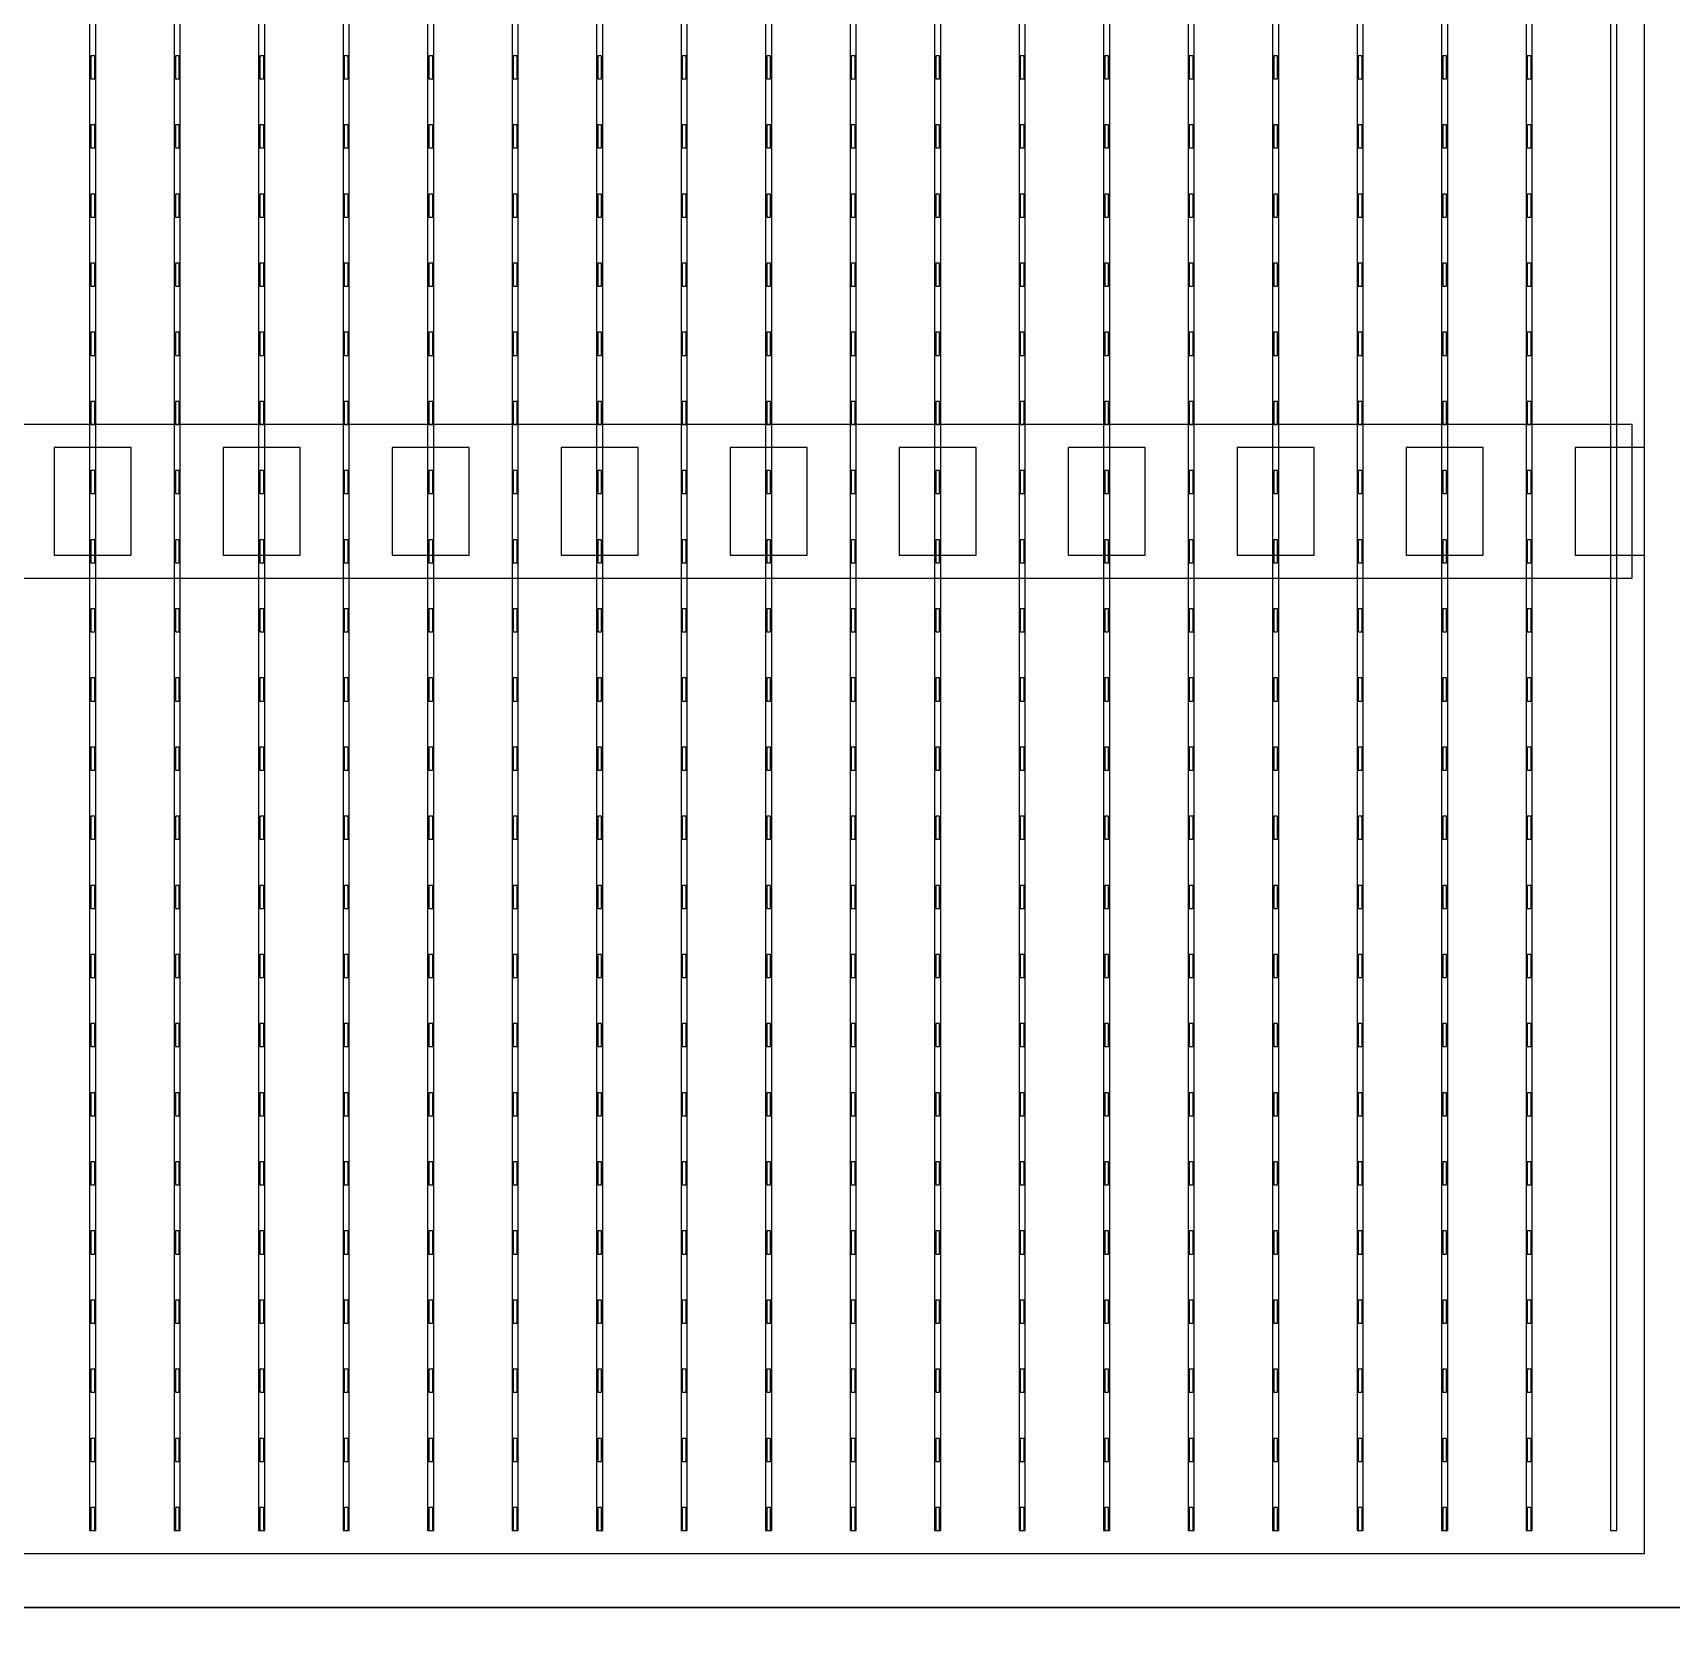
# Model space of a CAD drawing. Header units: millimetres. Extents: x -18 to 142, y -7 to 153.
# Drawn here: x 72.23 to 82.89, y 82.92 to 93.35 of the extents above; entities that cross this region are included whole.
import ezdxf

# ---------------------------------------------------------------- set-up
doc = ezdxf.new("R2010")
doc.units = ezdxf.units.MM
for name, color, linetype in [('BUSBARS', 3, 'Continuous'), ('CELLS', 5, 'Continuous'), ('CONTACT_PADS', 2, 'Continuous'), ('DICING', 4, 'Continuous'), ('FINGERS', 1, 'Continuous'), ('INSULATION', 2, 'Continuous')]:
    doc.layers.add(name, color=color, linetype=linetype)

msp = doc.modelspace()

# ---------------------------------------------------------------- linework, layer by layer
at = {"layer": 'BUSBARS'}
msp.add_lwpolyline([(82.64, 89.8), (82.64, 90.8), (62.6, 90.8), (62.6, 89.8), (82.64, 89.8)], close=True, dxfattribs=at)
at = {"layer": 'CELLS'}
for points in [[(83.07, 83.1), (83.07, 104), (62.17, 104), (62.17, 83.1), (83.07, 83.1)], [(83.07, 62.2), (83.07, 83.1), (62.17, 83.1), (62.17, 62.2), (83.07, 62.2)]]:
    msp.add_lwpolyline(points, close=True, dxfattribs=at)
at = {"layer": 'CONTACT_PADS'}
for points in [[(72.633, 93.05), (72.633, 93.2), (72.608, 93.2), (72.608, 93.05), (72.633, 93.05)], [(73.183, 93.05), (73.183, 93.2), (73.158, 93.2), (73.158, 93.05), (73.183, 93.05)], [(73.733, 93.05), (73.733, 93.2), (73.708, 93.2), (73.708, 93.05), (73.733, 93.05)], [(74.283, 93.05), (74.283, 93.2), (74.258, 93.2), (74.258, 93.05), (74.283, 93.05)], [(74.833, 93.05), (74.833, 93.2), (74.808, 93.2), (74.808, 93.05), (74.833, 93.05)], [(75.383, 93.05), (75.383, 93.2), (75.358, 93.2), (75.358, 93.05), (75.383, 93.05)], [(75.933, 93.05), (75.933, 93.2), (75.908, 93.2), (75.908, 93.05), (75.933, 93.05)], [(76.483, 93.05), (76.483, 93.2), (76.458, 93.2), (76.458, 93.05), (76.483, 93.05)], [(77.033, 93.05), (77.033, 93.2), (77.008, 93.2), (77.008, 93.05), (77.033, 93.05)], [(77.583, 93.05), (77.583, 93.2), (77.558, 93.2), (77.558, 93.05), (77.583, 93.05)], [(78.133, 93.05), (78.133, 93.2), (78.108, 93.2), (78.108, 93.05), (78.133, 93.05)], [(78.683, 93.05), (78.683, 93.2), (78.658, 93.2), (78.658, 93.05), (78.683, 93.05)], [(79.233, 93.05), (79.233, 93.2), (79.208, 93.2), (79.208, 93.05), (79.233, 93.05)], [(79.783, 93.05), (79.783, 93.2), (79.758, 93.2), (79.758, 93.05), (79.783, 93.05)], [(80.333, 93.05), (80.333, 93.2), (80.308, 93.2), (80.308, 93.05), (80.333, 93.05)], [(80.883, 93.05), (80.883, 93.2), (80.858, 93.2), (80.858, 93.05), (80.883, 93.05)], [(81.433, 93.05), (81.433, 93.2), (81.408, 93.2), (81.408, 93.05), (81.433, 93.05)], [(81.983, 93.05), (81.983, 93.2), (81.958, 93.2), (81.958, 93.05), (81.983, 93.05)], [(72.633, 92.6), (72.633, 92.75), (72.608, 92.75), (72.608, 92.6), (72.633, 92.6)], [(73.183, 92.6), (73.183, 92.75), (73.158, 92.75), (73.158, 92.6), (73.183, 92.6)], [(73.733, 92.6), (73.733, 92.75), (73.708, 92.75), (73.708, 92.6), (73.733, 92.6)], [(74.283, 92.6), (74.283, 92.75), (74.258, 92.75), (74.258, 92.6), (74.283, 92.6)], [(74.833, 92.6), (74.833, 92.75), (74.808, 92.75), (74.808, 92.6), (74.833, 92.6)], [(75.383, 92.6), (75.383, 92.75), (75.358, 92.75), (75.358, 92.6), (75.383, 92.6)], [(75.933, 92.6), (75.933, 92.75), (75.908, 92.75), (75.908, 92.6), (75.933, 92.6)], [(76.483, 92.6), (76.483, 92.75), (76.458, 92.75), (76.458, 92.6), (76.483, 92.6)], [(77.033, 92.6), (77.033, 92.75), (77.008, 92.75), (77.008, 92.6), (77.033, 92.6)], [(77.583, 92.6), (77.583, 92.75), (77.558, 92.75), (77.558, 92.6), (77.583, 92.6)], [(78.133, 92.6), (78.133, 92.75), (78.108, 92.75), (78.108, 92.6), (78.133, 92.6)], [(78.683, 92.6), (78.683, 92.75), (78.658, 92.75), (78.658, 92.6), (78.683, 92.6)], [(79.233, 92.6), (79.233, 92.75), (79.208, 92.75), (79.208, 92.6), (79.233, 92.6)], [(79.783, 92.6), (79.783, 92.75), (79.758, 92.75), (79.758, 92.6), (79.783, 92.6)], [(80.333, 92.6), (80.333, 92.75), (80.308, 92.75), (80.308, 92.6), (80.333, 92.6)], [(80.883, 92.6), (80.883, 92.75), (80.858, 92.75), (80.858, 92.6), (80.883, 92.6)], [(81.433, 92.6), (81.433, 92.75), (81.408, 92.75), (81.408, 92.6), (81.433, 92.6)], [(81.983, 92.6), (81.983, 92.75), (81.958, 92.75), (81.958, 92.6), (81.983, 92.6)], [(72.633, 92.15), (72.633, 92.3), (72.608, 92.3), (72.608, 92.15), (72.633, 92.15)], [(73.183, 92.15), (73.183, 92.3), (73.158, 92.3), (73.158, 92.15), (73.183, 92.15)], [(73.733, 92.15), (73.733, 92.3), (73.708, 92.3), (73.708, 92.15), (73.733, 92.15)], [(74.283, 92.15), (74.283, 92.3), (74.258, 92.3), (74.258, 92.15), (74.283, 92.15)], [(74.833, 92.15), (74.833, 92.3), (74.808, 92.3), (74.808, 92.15), (74.833, 92.15)], [(75.383, 92.15), (75.383, 92.3), (75.358, 92.3), (75.358, 92.15), (75.383, 92.15)], [(75.933, 92.15), (75.933, 92.3), (75.908, 92.3), (75.908, 92.15), (75.933, 92.15)], [(76.483, 92.15), (76.483, 92.3), (76.458, 92.3), (76.458, 92.15), (76.483, 92.15)], [(77.033, 92.15), (77.033, 92.3), (77.008, 92.3), (77.008, 92.15), (77.033, 92.15)], [(77.583, 92.15), (77.583, 92.3), (77.558, 92.3), (77.558, 92.15), (77.583, 92.15)], [(78.133, 92.15), (78.133, 92.3), (78.108, 92.3), (78.108, 92.15), (78.133, 92.15)], [(78.683, 92.15), (78.683, 92.3), (78.658, 92.3), (78.658, 92.15), (78.683, 92.15)], [(79.233, 92.15), (79.233, 92.3), (79.208, 92.3), (79.208, 92.15), (79.233, 92.15)], [(79.783, 92.15), (79.783, 92.3), (79.758, 92.3), (79.758, 92.15), (79.783, 92.15)], [(80.333, 92.15), (80.333, 92.3), (80.308, 92.3), (80.308, 92.15), (80.333, 92.15)], [(80.883, 92.15), (80.883, 92.3), (80.858, 92.3), (80.858, 92.15), (80.883, 92.15)], [(81.433, 92.15), (81.433, 92.3), (81.408, 92.3), (81.408, 92.15), (81.433, 92.15)], [(81.983, 92.15), (81.983, 92.3), (81.958, 92.3), (81.958, 92.15), (81.983, 92.15)], [(72.633, 91.7), (72.633, 91.85), (72.608, 91.85), (72.608, 91.7), (72.633, 91.7)], [(73.183, 91.7), (73.183, 91.85), (73.158, 91.85), (73.158, 91.7), (73.183, 91.7)], [(73.733, 91.7), (73.733, 91.85), (73.708, 91.85), (73.708, 91.7), (73.733, 91.7)], [(74.283, 91.7), (74.283, 91.85), (74.258, 91.85), (74.258, 91.7), (74.283, 91.7)], [(74.833, 91.7), (74.833, 91.85), (74.808, 91.85), (74.808, 91.7), (74.833, 91.7)], [(75.383, 91.7), (75.383, 91.85), (75.358, 91.85), (75.358, 91.7), (75.383, 91.7)], [(75.933, 91.7), (75.933, 91.85), (75.908, 91.85), (75.908, 91.7), (75.933, 91.7)], [(76.483, 91.7), (76.483, 91.85), (76.458, 91.85), (76.458, 91.7), (76.483, 91.7)], [(77.033, 91.7), (77.033, 91.85), (77.008, 91.85), (77.008, 91.7), (77.033, 91.7)], [(77.583, 91.7), (77.583, 91.85), (77.558, 91.85), (77.558, 91.7), (77.583, 91.7)], [(78.133, 91.7), (78.133, 91.85), (78.108, 91.85), (78.108, 91.7), (78.133, 91.7)], [(78.683, 91.7), (78.683, 91.85), (78.658, 91.85), (78.658, 91.7), (78.683, 91.7)], [(79.233, 91.7), (79.233, 91.85), (79.208, 91.85), (79.208, 91.7), (79.233, 91.7)], [(79.783, 91.7), (79.783, 91.85), (79.758, 91.85), (79.758, 91.7), (79.783, 91.7)], [(80.333, 91.7), (80.333, 91.85), (80.308, 91.85), (80.308, 91.7), (80.333, 91.7)], [(80.883, 91.7), (80.883, 91.85), (80.858, 91.85), (80.858, 91.7), (80.883, 91.7)], [(81.433, 91.7), (81.433, 91.85), (81.408, 91.85), (81.408, 91.7), (81.433, 91.7)], [(81.983, 91.7), (81.983, 91.85), (81.958, 91.85), (81.958, 91.7), (81.983, 91.7)], [(72.633, 91.25), (72.633, 91.4), (72.608, 91.4), (72.608, 91.25), (72.633, 91.25)], [(73.183, 91.25), (73.183, 91.4), (73.158, 91.4), (73.158, 91.25), (73.183, 91.25)], [(73.733, 91.25), (73.733, 91.4), (73.708, 91.4), (73.708, 91.25), (73.733, 91.25)], [(74.283, 91.25), (74.283, 91.4), (74.258, 91.4), (74.258, 91.25), (74.283, 91.25)], [(74.833, 91.25), (74.833, 91.4), (74.808, 91.4), (74.808, 91.25), (74.833, 91.25)], [(75.383, 91.25), (75.383, 91.4), (75.358, 91.4), (75.358, 91.25), (75.383, 91.25)], [(75.933, 91.25), (75.933, 91.4), (75.908, 91.4), (75.908, 91.25), (75.933, 91.25)], [(76.483, 91.25), (76.483, 91.4), (76.458, 91.4), (76.458, 91.25), (76.483, 91.25)], [(77.033, 91.25), (77.033, 91.4), (77.008, 91.4), (77.008, 91.25), (77.033, 91.25)], [(77.583, 91.25), (77.583, 91.4), (77.558, 91.4), (77.558, 91.25), (77.583, 91.25)], [(78.133, 91.25), (78.133, 91.4), (78.108, 91.4), (78.108, 91.25), (78.133, 91.25)], [(78.683, 91.25), (78.683, 91.4), (78.658, 91.4), (78.658, 91.25), (78.683, 91.25)], [(79.233, 91.25), (79.233, 91.4), (79.208, 91.4), (79.208, 91.25), (79.233, 91.25)], [(79.783, 91.25), (79.783, 91.4), (79.758, 91.4), (79.758, 91.25), (79.783, 91.25)], [(80.333, 91.25), (80.333, 91.4), (80.308, 91.4), (80.308, 91.25), (80.333, 91.25)], [(80.883, 91.25), (80.883, 91.4), (80.858, 91.4), (80.858, 91.25), (80.883, 91.25)], [(81.433, 91.25), (81.433, 91.4), (81.408, 91.4), (81.408, 91.25), (81.433, 91.25)], [(81.983, 91.25), (81.983, 91.4), (81.958, 91.4), (81.958, 91.25), (81.983, 91.25)], [(72.633, 90.8), (72.633, 90.95), (72.608, 90.95), (72.608, 90.8), (72.633, 90.8)], [(73.183, 90.8), (73.183, 90.95), (73.158, 90.95), (73.158, 90.8), (73.183, 90.8)], [(73.733, 90.8), (73.733, 90.95), (73.708, 90.95), (73.708, 90.8), (73.733, 90.8)], [(74.283, 90.8), (74.283, 90.95), (74.258, 90.95), (74.258, 90.8), (74.283, 90.8)], [(74.833, 90.8), (74.833, 90.95), (74.808, 90.95), (74.808, 90.8), (74.833, 90.8)], [(75.383, 90.8), (75.383, 90.95), (75.358, 90.95), (75.358, 90.8), (75.383, 90.8)], [(75.933, 90.8), (75.933, 90.95), (75.908, 90.95), (75.908, 90.8), (75.933, 90.8)], [(76.483, 90.8), (76.483, 90.95), (76.458, 90.95), (76.458, 90.8), (76.483, 90.8)], [(77.033, 90.8), (77.033, 90.95), (77.008, 90.95), (77.008, 90.8), (77.033, 90.8)], [(77.583, 90.8), (77.583, 90.95), (77.558, 90.95), (77.558, 90.8), (77.583, 90.8)], [(78.133, 90.8), (78.133, 90.95), (78.108, 90.95), (78.108, 90.8), (78.133, 90.8)], [(78.683, 90.8), (78.683, 90.95), (78.658, 90.95), (78.658, 90.8), (78.683, 90.8)], [(79.233, 90.8), (79.233, 90.95), (79.208, 90.95), (79.208, 90.8), (79.233, 90.8)], [(79.783, 90.8), (79.783, 90.95), (79.758, 90.95), (79.758, 90.8), (79.783, 90.8)], [(80.333, 90.8), (80.333, 90.95), (80.308, 90.95), (80.308, 90.8), (80.333, 90.8)], [(80.883, 90.8), (80.883, 90.95), (80.858, 90.95), (80.858, 90.8), (80.883, 90.8)], [(81.433, 90.8), (81.433, 90.95), (81.408, 90.95), (81.408, 90.8), (81.433, 90.8)], [(81.983, 90.8), (81.983, 90.95), (81.958, 90.95), (81.958, 90.8), (81.983, 90.8)], [(72.633, 90.35), (72.633, 90.5), (72.608, 90.5), (72.608, 90.35), (72.633, 90.35)], [(73.183, 90.35), (73.183, 90.5), (73.158, 90.5), (73.158, 90.35), (73.183, 90.35)], [(73.733, 90.35), (73.733, 90.5), (73.708, 90.5), (73.708, 90.35), (73.733, 90.35)], [(74.283, 90.35), (74.283, 90.5), (74.258, 90.5), (74.258, 90.35), (74.283, 90.35)], [(74.833, 90.35), (74.833, 90.5), (74.808, 90.5), (74.808, 90.35), (74.833, 90.35)], [(75.383, 90.35), (75.383, 90.5), (75.358, 90.5), (75.358, 90.35), (75.383, 90.35)], [(75.933, 90.35), (75.933, 90.5), (75.908, 90.5), (75.908, 90.35), (75.933, 90.35)], [(76.483, 90.35), (76.483, 90.5), (76.458, 90.5), (76.458, 90.35), (76.483, 90.35)], [(77.033, 90.35), (77.033, 90.5), (77.008, 90.5), (77.008, 90.35), (77.033, 90.35)], [(77.583, 90.35), (77.583, 90.5), (77.558, 90.5), (77.558, 90.35), (77.583, 90.35)], [(78.133, 90.35), (78.133, 90.5), (78.108, 90.5), (78.108, 90.35), (78.133, 90.35)], [(78.683, 90.35), (78.683, 90.5), (78.658, 90.5), (78.658, 90.35), (78.683, 90.35)], [(79.233, 90.35), (79.233, 90.5), (79.208, 90.5), (79.208, 90.35), (79.233, 90.35)], [(79.783, 90.35), (79.783, 90.5), (79.758, 90.5), (79.758, 90.35), (79.783, 90.35)], [(80.333, 90.35), (80.333, 90.5), (80.308, 90.5), (80.308, 90.35), (80.333, 90.35)], [(80.883, 90.35), (80.883, 90.5), (80.858, 90.5), (80.858, 90.35), (80.883, 90.35)], [(81.433, 90.35), (81.433, 90.5), (81.408, 90.5), (81.408, 90.35), (81.433, 90.35)], [(81.983, 90.35), (81.983, 90.5), (81.958, 90.5), (81.958, 90.35), (81.983, 90.35)], [(72.633, 89.9), (72.633, 90.05), (72.608, 90.05), (72.608, 89.9), (72.633, 89.9)], [(73.183, 89.9), (73.183, 90.05), (73.158, 90.05), (73.158, 89.9), (73.183, 89.9)], [(73.733, 89.9), (73.733, 90.05), (73.708, 90.05), (73.708, 89.9), (73.733, 89.9)], [(74.283, 89.9), (74.283, 90.05), (74.258, 90.05), (74.258, 89.9), (74.283, 89.9)], [(74.833, 89.9), (74.833, 90.05), (74.808, 90.05), (74.808, 89.9), (74.833, 89.9)], [(75.383, 89.9), (75.383, 90.05), (75.358, 90.05), (75.358, 89.9), (75.383, 89.9)], [(75.933, 89.9), (75.933, 90.05), (75.908, 90.05), (75.908, 89.9), (75.933, 89.9)], [(76.483, 89.9), (76.483, 90.05), (76.458, 90.05), (76.458, 89.9), (76.483, 89.9)], [(77.033, 89.9), (77.033, 90.05), (77.008, 90.05), (77.008, 89.9), (77.033, 89.9)], [(77.583, 89.9), (77.583, 90.05), (77.558, 90.05), (77.558, 89.9), (77.583, 89.9)], [(78.133, 89.9), (78.133, 90.05), (78.108, 90.05), (78.108, 89.9), (78.133, 89.9)], [(78.683, 89.9), (78.683, 90.05), (78.658, 90.05), (78.658, 89.9), (78.683, 89.9)], [(79.233, 89.9), (79.233, 90.05), (79.208, 90.05), (79.208, 89.9), (79.233, 89.9)], [(79.783, 89.9), (79.783, 90.05), (79.758, 90.05), (79.758, 89.9), (79.783, 89.9)], [(80.333, 89.9), (80.333, 90.05), (80.308, 90.05), (80.308, 89.9), (80.333, 89.9)], [(80.883, 89.9), (80.883, 90.05), (80.858, 90.05), (80.858, 89.9), (80.883, 89.9)], [(81.433, 89.9), (81.433, 90.05), (81.408, 90.05), (81.408, 89.9), (81.433, 89.9)], [(81.983, 89.9), (81.983, 90.05), (81.958, 90.05), (81.958, 89.9), (81.983, 89.9)], [(72.633, 89.45), (72.633, 89.6), (72.608, 89.6), (72.608, 89.45), (72.633, 89.45)], [(73.183, 89.45), (73.183, 89.6), (73.158, 89.6), (73.158, 89.45), (73.183, 89.45)], [(73.733, 89.45), (73.733, 89.6), (73.708, 89.6), (73.708, 89.45), (73.733, 89.45)], [(74.283, 89.45), (74.283, 89.6), (74.258, 89.6), (74.258, 89.45), (74.283, 89.45)], [(74.833, 89.45), (74.833, 89.6), (74.808, 89.6), (74.808, 89.45), (74.833, 89.45)], [(75.383, 89.45), (75.383, 89.6), (75.358, 89.6), (75.358, 89.45), (75.383, 89.45)], [(75.933, 89.45), (75.933, 89.6), (75.908, 89.6), (75.908, 89.45), (75.933, 89.45)], [(76.483, 89.45), (76.483, 89.6), (76.458, 89.6), (76.458, 89.45), (76.483, 89.45)], [(77.033, 89.45), (77.033, 89.6), (77.008, 89.6), (77.008, 89.45), (77.033, 89.45)], [(77.583, 89.45), (77.583, 89.6), (77.558, 89.6), (77.558, 89.45), (77.583, 89.45)], [(78.133, 89.45), (78.133, 89.6), (78.108, 89.6), (78.108, 89.45), (78.133, 89.45)], [(78.683, 89.45), (78.683, 89.6), (78.658, 89.6), (78.658, 89.45), (78.683, 89.45)], [(79.233, 89.45), (79.233, 89.6), (79.208, 89.6), (79.208, 89.45), (79.233, 89.45)], [(79.783, 89.45), (79.783, 89.6), (79.758, 89.6), (79.758, 89.45), (79.783, 89.45)], [(80.333, 89.45), (80.333, 89.6), (80.308, 89.6), (80.308, 89.45), (80.333, 89.45)], [(80.883, 89.45), (80.883, 89.6), (80.858, 89.6), (80.858, 89.45), (80.883, 89.45)], [(81.433, 89.45), (81.433, 89.6), (81.408, 89.6), (81.408, 89.45), (81.433, 89.45)], [(81.983, 89.45), (81.983, 89.6), (81.958, 89.6), (81.958, 89.45), (81.983, 89.45)], [(72.633, 89), (72.633, 89.15), (72.608, 89.15), (72.608, 89), (72.633, 89)], [(73.183, 89), (73.183, 89.15), (73.158, 89.15), (73.158, 89), (73.183, 89)], [(73.733, 89), (73.733, 89.15), (73.708, 89.15), (73.708, 89), (73.733, 89)], [(74.283, 89), (74.283, 89.15), (74.258, 89.15), (74.258, 89), (74.283, 89)], [(74.833, 89), (74.833, 89.15), (74.808, 89.15), (74.808, 89), (74.833, 89)], [(75.383, 89), (75.383, 89.15), (75.358, 89.15), (75.358, 89), (75.383, 89)], [(75.933, 89), (75.933, 89.15), (75.908, 89.15), (75.908, 89), (75.933, 89)], [(76.483, 89), (76.483, 89.15), (76.458, 89.15), (76.458, 89), (76.483, 89)], [(77.033, 89), (77.033, 89.15), (77.008, 89.15), (77.008, 89), (77.033, 89)], [(77.583, 89), (77.583, 89.15), (77.558, 89.15), (77.558, 89), (77.583, 89)], [(78.133, 89), (78.133, 89.15), (78.108, 89.15), (78.108, 89), (78.133, 89)], [(78.683, 89), (78.683, 89.15), (78.658, 89.15), (78.658, 89), (78.683, 89)], [(79.233, 89), (79.233, 89.15), (79.208, 89.15), (79.208, 89), (79.233, 89)], [(79.783, 89), (79.783, 89.15), (79.758, 89.15), (79.758, 89), (79.783, 89)], [(80.333, 89), (80.333, 89.15), (80.308, 89.15), (80.308, 89), (80.333, 89)], [(80.883, 89), (80.883, 89.15), (80.858, 89.15), (80.858, 89), (80.883, 89)], [(81.433, 89), (81.433, 89.15), (81.408, 89.15), (81.408, 89), (81.433, 89)], [(81.983, 89), (81.983, 89.15), (81.958, 89.15), (81.958, 89), (81.983, 89)], [(72.633, 88.55), (72.633, 88.7), (72.608, 88.7), (72.608, 88.55), (72.633, 88.55)], [(73.183, 88.55), (73.183, 88.7), (73.158, 88.7), (73.158, 88.55), (73.183, 88.55)], [(73.733, 88.55), (73.733, 88.7), (73.708, 88.7), (73.708, 88.55), (73.733, 88.55)], [(74.283, 88.55), (74.283, 88.7), (74.258, 88.7), (74.258, 88.55), (74.283, 88.55)], [(74.833, 88.55), (74.833, 88.7), (74.808, 88.7), (74.808, 88.55), (74.833, 88.55)], [(75.383, 88.55), (75.383, 88.7), (75.358, 88.7), (75.358, 88.55), (75.383, 88.55)], [(75.933, 88.55), (75.933, 88.7), (75.908, 88.7), (75.908, 88.55), (75.933, 88.55)], [(76.483, 88.55), (76.483, 88.7), (76.458, 88.7), (76.458, 88.55), (76.483, 88.55)], [(77.033, 88.55), (77.033, 88.7), (77.008, 88.7), (77.008, 88.55), (77.033, 88.55)], [(77.583, 88.55), (77.583, 88.7), (77.558, 88.7), (77.558, 88.55), (77.583, 88.55)], [(78.133, 88.55), (78.133, 88.7), (78.108, 88.7), (78.108, 88.55), (78.133, 88.55)], [(78.683, 88.55), (78.683, 88.7), (78.658, 88.7), (78.658, 88.55), (78.683, 88.55)], [(79.233, 88.55), (79.233, 88.7), (79.208, 88.7), (79.208, 88.55), (79.233, 88.55)], [(79.783, 88.55), (79.783, 88.7), (79.758, 88.7), (79.758, 88.55), (79.783, 88.55)], [(80.333, 88.55), (80.333, 88.7), (80.308, 88.7), (80.308, 88.55), (80.333, 88.55)], [(80.883, 88.55), (80.883, 88.7), (80.858, 88.7), (80.858, 88.55), (80.883, 88.55)], [(81.433, 88.55), (81.433, 88.7), (81.408, 88.7), (81.408, 88.55), (81.433, 88.55)], [(81.983, 88.55), (81.983, 88.7), (81.958, 88.7), (81.958, 88.55), (81.983, 88.55)], [(72.633, 88.1), (72.633, 88.25), (72.608, 88.25), (72.608, 88.1), (72.633, 88.1)], [(73.183, 88.1), (73.183, 88.25), (73.158, 88.25), (73.158, 88.1), (73.183, 88.1)], [(73.733, 88.1), (73.733, 88.25), (73.708, 88.25), (73.708, 88.1), (73.733, 88.1)], [(74.283, 88.1), (74.283, 88.25), (74.258, 88.25), (74.258, 88.1), (74.283, 88.1)], [(74.833, 88.1), (74.833, 88.25), (74.808, 88.25), (74.808, 88.1), (74.833, 88.1)], [(75.383, 88.1), (75.383, 88.25), (75.358, 88.25), (75.358, 88.1), (75.383, 88.1)], [(75.933, 88.1), (75.933, 88.25), (75.908, 88.25), (75.908, 88.1), (75.933, 88.1)], [(76.483, 88.1), (76.483, 88.25), (76.458, 88.25), (76.458, 88.1), (76.483, 88.1)], [(77.033, 88.1), (77.033, 88.25), (77.008, 88.25), (77.008, 88.1), (77.033, 88.1)], [(77.583, 88.1), (77.583, 88.25), (77.558, 88.25), (77.558, 88.1), (77.583, 88.1)], [(78.133, 88.1), (78.133, 88.25), (78.108, 88.25), (78.108, 88.1), (78.133, 88.1)], [(78.683, 88.1), (78.683, 88.25), (78.658, 88.25), (78.658, 88.1), (78.683, 88.1)], [(79.233, 88.1), (79.233, 88.25), (79.208, 88.25), (79.208, 88.1), (79.233, 88.1)], [(79.783, 88.1), (79.783, 88.25), (79.758, 88.25), (79.758, 88.1), (79.783, 88.1)], [(80.333, 88.1), (80.333, 88.25), (80.308, 88.25), (80.308, 88.1), (80.333, 88.1)], [(80.883, 88.1), (80.883, 88.25), (80.858, 88.25), (80.858, 88.1), (80.883, 88.1)], [(81.433, 88.1), (81.433, 88.25), (81.408, 88.25), (81.408, 88.1), (81.433, 88.1)], [(81.983, 88.1), (81.983, 88.25), (81.958, 88.25), (81.958, 88.1), (81.983, 88.1)], [(72.633, 87.65), (72.633, 87.8), (72.608, 87.8), (72.608, 87.65), (72.633, 87.65)], [(73.183, 87.65), (73.183, 87.8), (73.158, 87.8), (73.158, 87.65), (73.183, 87.65)], [(73.733, 87.65), (73.733, 87.8), (73.708, 87.8), (73.708, 87.65), (73.733, 87.65)], [(74.283, 87.65), (74.283, 87.8), (74.258, 87.8), (74.258, 87.65), (74.283, 87.65)], [(74.833, 87.65), (74.833, 87.8), (74.808, 87.8), (74.808, 87.65), (74.833, 87.65)], [(75.383, 87.65), (75.383, 87.8), (75.358, 87.8), (75.358, 87.65), (75.383, 87.65)], [(75.933, 87.65), (75.933, 87.8), (75.908, 87.8), (75.908, 87.65), (75.933, 87.65)], [(76.483, 87.65), (76.483, 87.8), (76.458, 87.8), (76.458, 87.65), (76.483, 87.65)], [(77.033, 87.65), (77.033, 87.8), (77.008, 87.8), (77.008, 87.65), (77.033, 87.65)], [(77.583, 87.65), (77.583, 87.8), (77.558, 87.8), (77.558, 87.65), (77.583, 87.65)], [(78.133, 87.65), (78.133, 87.8), (78.108, 87.8), (78.108, 87.65), (78.133, 87.65)], [(78.683, 87.65), (78.683, 87.8), (78.658, 87.8), (78.658, 87.65), (78.683, 87.65)], [(79.233, 87.65), (79.233, 87.8), (79.208, 87.8), (79.208, 87.65), (79.233, 87.65)], [(79.783, 87.65), (79.783, 87.8), (79.758, 87.8), (79.758, 87.65), (79.783, 87.65)], [(80.333, 87.65), (80.333, 87.8), (80.308, 87.8), (80.308, 87.65), (80.333, 87.65)], [(80.883, 87.65), (80.883, 87.8), (80.858, 87.8), (80.858, 87.65), (80.883, 87.65)], [(81.433, 87.65), (81.433, 87.8), (81.408, 87.8), (81.408, 87.65), (81.433, 87.65)], [(81.983, 87.65), (81.983, 87.8), (81.958, 87.8), (81.958, 87.65), (81.983, 87.65)], [(72.633, 87.2), (72.633, 87.35), (72.608, 87.35), (72.608, 87.2), (72.633, 87.2)], [(73.183, 87.2), (73.183, 87.35), (73.158, 87.35), (73.158, 87.2), (73.183, 87.2)], [(73.733, 87.2), (73.733, 87.35), (73.708, 87.35), (73.708, 87.2), (73.733, 87.2)], [(74.283, 87.2), (74.283, 87.35), (74.258, 87.35), (74.258, 87.2), (74.283, 87.2)], [(74.833, 87.2), (74.833, 87.35), (74.808, 87.35), (74.808, 87.2), (74.833, 87.2)], [(75.383, 87.2), (75.383, 87.35), (75.358, 87.35), (75.358, 87.2), (75.383, 87.2)], [(75.933, 87.2), (75.933, 87.35), (75.908, 87.35), (75.908, 87.2), (75.933, 87.2)], [(76.483, 87.2), (76.483, 87.35), (76.458, 87.35), (76.458, 87.2), (76.483, 87.2)], [(77.033, 87.2), (77.033, 87.35), (77.008, 87.35), (77.008, 87.2), (77.033, 87.2)], [(77.583, 87.2), (77.583, 87.35), (77.558, 87.35), (77.558, 87.2), (77.583, 87.2)], [(78.133, 87.2), (78.133, 87.35), (78.108, 87.35), (78.108, 87.2), (78.133, 87.2)], [(78.683, 87.2), (78.683, 87.35), (78.658, 87.35), (78.658, 87.2), (78.683, 87.2)], [(79.233, 87.2), (79.233, 87.35), (79.208, 87.35), (79.208, 87.2), (79.233, 87.2)], [(79.783, 87.2), (79.783, 87.35), (79.758, 87.35), (79.758, 87.2), (79.783, 87.2)], [(80.333, 87.2), (80.333, 87.35), (80.308, 87.35), (80.308, 87.2), (80.333, 87.2)], [(80.883, 87.2), (80.883, 87.35), (80.858, 87.35), (80.858, 87.2), (80.883, 87.2)], [(81.433, 87.2), (81.433, 87.35), (81.408, 87.35), (81.408, 87.2), (81.433, 87.2)], [(81.983, 87.2), (81.983, 87.35), (81.958, 87.35), (81.958, 87.2), (81.983, 87.2)], [(72.633, 86.75), (72.633, 86.9), (72.608, 86.9), (72.608, 86.75), (72.633, 86.75)], [(73.183, 86.75), (73.183, 86.9), (73.158, 86.9), (73.158, 86.75), (73.183, 86.75)], [(73.733, 86.75), (73.733, 86.9), (73.708, 86.9), (73.708, 86.75), (73.733, 86.75)], [(74.283, 86.75), (74.283, 86.9), (74.258, 86.9), (74.258, 86.75), (74.283, 86.75)], [(74.833, 86.75), (74.833, 86.9), (74.808, 86.9), (74.808, 86.75), (74.833, 86.75)], [(75.383, 86.75), (75.383, 86.9), (75.358, 86.9), (75.358, 86.75), (75.383, 86.75)], [(75.933, 86.75), (75.933, 86.9), (75.908, 86.9), (75.908, 86.75), (75.933, 86.75)], [(76.483, 86.75), (76.483, 86.9), (76.458, 86.9), (76.458, 86.75), (76.483, 86.75)], [(77.033, 86.75), (77.033, 86.9), (77.008, 86.9), (77.008, 86.75), (77.033, 86.75)], [(77.583, 86.75), (77.583, 86.9), (77.558, 86.9), (77.558, 86.75), (77.583, 86.75)], [(78.133, 86.75), (78.133, 86.9), (78.108, 86.9), (78.108, 86.75), (78.133, 86.75)], [(78.683, 86.75), (78.683, 86.9), (78.658, 86.9), (78.658, 86.75), (78.683, 86.75)], [(79.233, 86.75), (79.233, 86.9), (79.208, 86.9), (79.208, 86.75), (79.233, 86.75)], [(79.783, 86.75), (79.783, 86.9), (79.758, 86.9), (79.758, 86.75), (79.783, 86.75)], [(80.333, 86.75), (80.333, 86.9), (80.308, 86.9), (80.308, 86.75), (80.333, 86.75)], [(80.883, 86.75), (80.883, 86.9), (80.858, 86.9), (80.858, 86.75), (80.883, 86.75)], [(81.433, 86.75), (81.433, 86.9), (81.408, 86.9), (81.408, 86.75), (81.433, 86.75)], [(81.983, 86.75), (81.983, 86.9), (81.958, 86.9), (81.958, 86.75), (81.983, 86.75)], [(72.633, 86.3), (72.633, 86.45), (72.608, 86.45), (72.608, 86.3), (72.633, 86.3)], [(73.183, 86.3), (73.183, 86.45), (73.158, 86.45), (73.158, 86.3), (73.183, 86.3)], [(73.733, 86.3), (73.733, 86.45), (73.708, 86.45), (73.708, 86.3), (73.733, 86.3)], [(74.283, 86.3), (74.283, 86.45), (74.258, 86.45), (74.258, 86.3), (74.283, 86.3)], [(74.833, 86.3), (74.833, 86.45), (74.808, 86.45), (74.808, 86.3), (74.833, 86.3)], [(75.383, 86.3), (75.383, 86.45), (75.358, 86.45), (75.358, 86.3), (75.383, 86.3)], [(75.933, 86.3), (75.933, 86.45), (75.908, 86.45), (75.908, 86.3), (75.933, 86.3)], [(76.483, 86.3), (76.483, 86.45), (76.458, 86.45), (76.458, 86.3), (76.483, 86.3)], [(77.033, 86.3), (77.033, 86.45), (77.008, 86.45), (77.008, 86.3), (77.033, 86.3)], [(77.583, 86.3), (77.583, 86.45), (77.558, 86.45), (77.558, 86.3), (77.583, 86.3)], [(78.133, 86.3), (78.133, 86.45), (78.108, 86.45), (78.108, 86.3), (78.133, 86.3)], [(78.683, 86.3), (78.683, 86.45), (78.658, 86.45), (78.658, 86.3), (78.683, 86.3)], [(79.233, 86.3), (79.233, 86.45), (79.208, 86.45), (79.208, 86.3), (79.233, 86.3)], [(79.783, 86.3), (79.783, 86.45), (79.758, 86.45), (79.758, 86.3), (79.783, 86.3)], [(80.333, 86.3), (80.333, 86.45), (80.308, 86.45), (80.308, 86.3), (80.333, 86.3)], [(80.883, 86.3), (80.883, 86.45), (80.858, 86.45), (80.858, 86.3), (80.883, 86.3)], [(81.433, 86.3), (81.433, 86.45), (81.408, 86.45), (81.408, 86.3), (81.433, 86.3)], [(81.983, 86.3), (81.983, 86.45), (81.958, 86.45), (81.958, 86.3), (81.983, 86.3)], [(72.633, 85.85), (72.633, 86), (72.608, 86), (72.608, 85.85), (72.633, 85.85)], [(73.183, 85.85), (73.183, 86), (73.158, 86), (73.158, 85.85), (73.183, 85.85)], [(73.733, 85.85), (73.733, 86), (73.708, 86), (73.708, 85.85), (73.733, 85.85)], [(74.283, 85.85), (74.283, 86), (74.258, 86), (74.258, 85.85), (74.283, 85.85)], [(74.833, 85.85), (74.833, 86), (74.808, 86), (74.808, 85.85), (74.833, 85.85)], [(75.383, 85.85), (75.383, 86), (75.358, 86), (75.358, 85.85), (75.383, 85.85)], [(75.933, 85.85), (75.933, 86), (75.908, 86), (75.908, 85.85), (75.933, 85.85)], [(76.483, 85.85), (76.483, 86), (76.458, 86), (76.458, 85.85), (76.483, 85.85)], [(77.033, 85.85), (77.033, 86), (77.008, 86), (77.008, 85.85), (77.033, 85.85)], [(77.583, 85.85), (77.583, 86), (77.558, 86), (77.558, 85.85), (77.583, 85.85)], [(78.133, 85.85), (78.133, 86), (78.108, 86), (78.108, 85.85), (78.133, 85.85)], [(78.683, 85.85), (78.683, 86), (78.658, 86), (78.658, 85.85), (78.683, 85.85)], [(79.233, 85.85), (79.233, 86), (79.208, 86), (79.208, 85.85), (79.233, 85.85)], [(79.783, 85.85), (79.783, 86), (79.758, 86), (79.758, 85.85), (79.783, 85.85)], [(80.333, 85.85), (80.333, 86), (80.308, 86), (80.308, 85.85), (80.333, 85.85)], [(80.883, 85.85), (80.883, 86), (80.858, 86), (80.858, 85.85), (80.883, 85.85)], [(81.433, 85.85), (81.433, 86), (81.408, 86), (81.408, 85.85), (81.433, 85.85)], [(81.983, 85.85), (81.983, 86), (81.958, 86), (81.958, 85.85), (81.983, 85.85)], [(72.633, 85.4), (72.633, 85.55), (72.608, 85.55), (72.608, 85.4), (72.633, 85.4)], [(73.183, 85.4), (73.183, 85.55), (73.158, 85.55), (73.158, 85.4), (73.183, 85.4)], [(73.733, 85.4), (73.733, 85.55), (73.708, 85.55), (73.708, 85.4), (73.733, 85.4)], [(74.283, 85.4), (74.283, 85.55), (74.258, 85.55), (74.258, 85.4), (74.283, 85.4)], [(74.833, 85.4), (74.833, 85.55), (74.808, 85.55), (74.808, 85.4), (74.833, 85.4)], [(75.383, 85.4), (75.383, 85.55), (75.358, 85.55), (75.358, 85.4), (75.383, 85.4)], [(75.933, 85.4), (75.933, 85.55), (75.908, 85.55), (75.908, 85.4), (75.933, 85.4)], [(76.483, 85.4), (76.483, 85.55), (76.458, 85.55), (76.458, 85.4), (76.483, 85.4)], [(77.033, 85.4), (77.033, 85.55), (77.008, 85.55), (77.008, 85.4), (77.033, 85.4)], [(77.583, 85.4), (77.583, 85.55), (77.558, 85.55), (77.558, 85.4), (77.583, 85.4)], [(78.133, 85.4), (78.133, 85.55), (78.108, 85.55), (78.108, 85.4), (78.133, 85.4)], [(78.683, 85.4), (78.683, 85.55), (78.658, 85.55), (78.658, 85.4), (78.683, 85.4)], [(79.233, 85.4), (79.233, 85.55), (79.208, 85.55), (79.208, 85.4), (79.233, 85.4)], [(79.783, 85.4), (79.783, 85.55), (79.758, 85.55), (79.758, 85.4), (79.783, 85.4)], [(80.333, 85.4), (80.333, 85.55), (80.308, 85.55), (80.308, 85.4), (80.333, 85.4)], [(80.883, 85.4), (80.883, 85.55), (80.858, 85.55), (80.858, 85.4), (80.883, 85.4)], [(81.433, 85.4), (81.433, 85.55), (81.408, 85.55), (81.408, 85.4), (81.433, 85.4)], [(81.983, 85.4), (81.983, 85.55), (81.958, 85.55), (81.958, 85.4), (81.983, 85.4)], [(72.633, 84.95), (72.633, 85.1), (72.608, 85.1), (72.608, 84.95), (72.633, 84.95)], [(73.183, 84.95), (73.183, 85.1), (73.158, 85.1), (73.158, 84.95), (73.183, 84.95)], [(73.733, 84.95), (73.733, 85.1), (73.708, 85.1), (73.708, 84.95), (73.733, 84.95)], [(74.283, 84.95), (74.283, 85.1), (74.258, 85.1), (74.258, 84.95), (74.283, 84.95)], [(74.833, 84.95), (74.833, 85.1), (74.808, 85.1), (74.808, 84.95), (74.833, 84.95)], [(75.383, 84.95), (75.383, 85.1), (75.358, 85.1), (75.358, 84.95), (75.383, 84.95)], [(75.933, 84.95), (75.933, 85.1), (75.908, 85.1), (75.908, 84.95), (75.933, 84.95)], [(76.483, 84.95), (76.483, 85.1), (76.458, 85.1), (76.458, 84.95), (76.483, 84.95)], [(77.033, 84.95), (77.033, 85.1), (77.008, 85.1), (77.008, 84.95), (77.033, 84.95)], [(77.583, 84.95), (77.583, 85.1), (77.558, 85.1), (77.558, 84.95), (77.583, 84.95)], [(78.133, 84.95), (78.133, 85.1), (78.108, 85.1), (78.108, 84.95), (78.133, 84.95)], [(78.683, 84.95), (78.683, 85.1), (78.658, 85.1), (78.658, 84.95), (78.683, 84.95)], [(79.233, 84.95), (79.233, 85.1), (79.208, 85.1), (79.208, 84.95), (79.233, 84.95)], [(79.783, 84.95), (79.783, 85.1), (79.758, 85.1), (79.758, 84.95), (79.783, 84.95)], [(80.333, 84.95), (80.333, 85.1), (80.308, 85.1), (80.308, 84.95), (80.333, 84.95)], [(80.883, 84.95), (80.883, 85.1), (80.858, 85.1), (80.858, 84.95), (80.883, 84.95)], [(81.433, 84.95), (81.433, 85.1), (81.408, 85.1), (81.408, 84.95), (81.433, 84.95)], [(81.983, 84.95), (81.983, 85.1), (81.958, 85.1), (81.958, 84.95), (81.983, 84.95)], [(72.633, 84.5), (72.633, 84.65), (72.608, 84.65), (72.608, 84.5), (72.633, 84.5)], [(73.183, 84.5), (73.183, 84.65), (73.158, 84.65), (73.158, 84.5), (73.183, 84.5)], [(73.733, 84.5), (73.733, 84.65), (73.708, 84.65), (73.708, 84.5), (73.733, 84.5)], [(74.283, 84.5), (74.283, 84.65), (74.258, 84.65), (74.258, 84.5), (74.283, 84.5)], [(74.833, 84.5), (74.833, 84.65), (74.808, 84.65), (74.808, 84.5), (74.833, 84.5)], [(75.383, 84.5), (75.383, 84.65), (75.358, 84.65), (75.358, 84.5), (75.383, 84.5)], [(75.933, 84.5), (75.933, 84.65), (75.908, 84.65), (75.908, 84.5), (75.933, 84.5)], [(76.483, 84.5), (76.483, 84.65), (76.458, 84.65), (76.458, 84.5), (76.483, 84.5)], [(77.033, 84.5), (77.033, 84.65), (77.008, 84.65), (77.008, 84.5), (77.033, 84.5)], [(77.583, 84.5), (77.583, 84.65), (77.558, 84.65), (77.558, 84.5), (77.583, 84.5)], [(78.133, 84.5), (78.133, 84.65), (78.108, 84.65), (78.108, 84.5), (78.133, 84.5)], [(78.683, 84.5), (78.683, 84.65), (78.658, 84.65), (78.658, 84.5), (78.683, 84.5)], [(79.233, 84.5), (79.233, 84.65), (79.208, 84.65), (79.208, 84.5), (79.233, 84.5)], [(79.783, 84.5), (79.783, 84.65), (79.758, 84.65), (79.758, 84.5), (79.783, 84.5)], [(80.333, 84.5), (80.333, 84.65), (80.308, 84.65), (80.308, 84.5), (80.333, 84.5)], [(80.883, 84.5), (80.883, 84.65), (80.858, 84.65), (80.858, 84.5), (80.883, 84.5)], [(81.433, 84.5), (81.433, 84.65), (81.408, 84.65), (81.408, 84.5), (81.433, 84.5)], [(81.983, 84.5), (81.983, 84.65), (81.958, 84.65), (81.958, 84.5), (81.983, 84.5)], [(72.633, 84.05), (72.633, 84.2), (72.608, 84.2), (72.608, 84.05), (72.633, 84.05)], [(73.183, 84.05), (73.183, 84.2), (73.158, 84.2), (73.158, 84.05), (73.183, 84.05)], [(73.733, 84.05), (73.733, 84.2), (73.708, 84.2), (73.708, 84.05), (73.733, 84.05)], [(74.283, 84.05), (74.283, 84.2), (74.258, 84.2), (74.258, 84.05), (74.283, 84.05)], [(74.833, 84.05), (74.833, 84.2), (74.808, 84.2), (74.808, 84.05), (74.833, 84.05)], [(75.383, 84.05), (75.383, 84.2), (75.358, 84.2), (75.358, 84.05), (75.383, 84.05)], [(75.933, 84.05), (75.933, 84.2), (75.908, 84.2), (75.908, 84.05), (75.933, 84.05)], [(76.483, 84.05), (76.483, 84.2), (76.458, 84.2), (76.458, 84.05), (76.483, 84.05)], [(77.033, 84.05), (77.033, 84.2), (77.008, 84.2), (77.008, 84.05), (77.033, 84.05)], [(77.583, 84.05), (77.583, 84.2), (77.558, 84.2), (77.558, 84.05), (77.583, 84.05)], [(78.133, 84.05), (78.133, 84.2), (78.108, 84.2), (78.108, 84.05), (78.133, 84.05)], [(78.683, 84.05), (78.683, 84.2), (78.658, 84.2), (78.658, 84.05), (78.683, 84.05)], [(79.233, 84.05), (79.233, 84.2), (79.208, 84.2), (79.208, 84.05), (79.233, 84.05)], [(79.783, 84.05), (79.783, 84.2), (79.758, 84.2), (79.758, 84.05), (79.783, 84.05)], [(80.333, 84.05), (80.333, 84.2), (80.308, 84.2), (80.308, 84.05), (80.333, 84.05)], [(80.883, 84.05), (80.883, 84.2), (80.858, 84.2), (80.858, 84.05), (80.883, 84.05)], [(81.433, 84.05), (81.433, 84.2), (81.408, 84.2), (81.408, 84.05), (81.433, 84.05)], [(81.983, 84.05), (81.983, 84.2), (81.958, 84.2), (81.958, 84.05), (81.983, 84.05)], [(72.633, 83.6), (72.633, 83.75), (72.608, 83.75), (72.608, 83.6), (72.633, 83.6)], [(73.183, 83.6), (73.183, 83.75), (73.158, 83.75), (73.158, 83.6), (73.183, 83.6)], [(73.733, 83.6), (73.733, 83.75), (73.708, 83.75), (73.708, 83.6), (73.733, 83.6)], [(74.283, 83.6), (74.283, 83.75), (74.258, 83.75), (74.258, 83.6), (74.283, 83.6)], [(74.833, 83.6), (74.833, 83.75), (74.808, 83.75), (74.808, 83.6), (74.833, 83.6)], [(75.383, 83.6), (75.383, 83.75), (75.358, 83.75), (75.358, 83.6), (75.383, 83.6)], [(75.933, 83.6), (75.933, 83.75), (75.908, 83.75), (75.908, 83.6), (75.933, 83.6)], [(76.483, 83.6), (76.483, 83.75), (76.458, 83.75), (76.458, 83.6), (76.483, 83.6)], [(77.033, 83.6), (77.033, 83.75), (77.008, 83.75), (77.008, 83.6), (77.033, 83.6)], [(77.583, 83.6), (77.583, 83.75), (77.558, 83.75), (77.558, 83.6), (77.583, 83.6)], [(78.133, 83.6), (78.133, 83.75), (78.108, 83.75), (78.108, 83.6), (78.133, 83.6)], [(78.683, 83.6), (78.683, 83.75), (78.658, 83.75), (78.658, 83.6), (78.683, 83.6)], [(79.233, 83.6), (79.233, 83.75), (79.208, 83.75), (79.208, 83.6), (79.233, 83.6)], [(79.783, 83.6), (79.783, 83.75), (79.758, 83.75), (79.758, 83.6), (79.783, 83.6)], [(80.333, 83.6), (80.333, 83.75), (80.308, 83.75), (80.308, 83.6), (80.333, 83.6)], [(80.883, 83.6), (80.883, 83.75), (80.858, 83.75), (80.858, 83.6), (80.883, 83.6)], [(81.433, 83.6), (81.433, 83.75), (81.408, 83.75), (81.408, 83.6), (81.433, 83.6)], [(81.983, 83.6), (81.983, 83.75), (81.958, 83.75), (81.958, 83.6), (81.983, 83.6)]]:
    msp.add_lwpolyline(points, close=True, dxfattribs=at)
at = {"layer": 'DICING'}
msp.add_line((-17.83, 83.1), (142.17, 83.1), dxfattribs=at)
msp.add_line((-17.83, 83.1), (142.17, 83.1), dxfattribs=at)
msp.add_line((-17.83, 83.1), (142.17, 83.1), dxfattribs=at)
msp.add_line((-17.83, 83.1), (142.17, 83.1), dxfattribs=at)
msp.add_line((-17.83, 83.1), (142.17, 83.1), dxfattribs=at)
msp.add_line((-17.83, 83.1), (142.17, 83.1), dxfattribs=at)
msp.add_line((-17.83, 83.1), (142.17, 83.1), dxfattribs=at)
msp.add_line((-17.83, 83.1), (142.17, 83.1), dxfattribs=at)
msp.add_line((-17.83, 83.1), (142.17, 83.1), dxfattribs=at)
msp.add_line((-17.83, 83.1), (142.17, 83.1), dxfattribs=at)
msp.add_line((-17.83, 83.1), (142.17, 83.1), dxfattribs=at)
msp.add_line((-17.83, 83.1), (142.17, 83.1), dxfattribs=at)
msp.add_line((-17.83, 83.1), (142.17, 83.1), dxfattribs=at)
msp.add_line((-17.83, 83.1), (142.17, 83.1), dxfattribs=at)
msp.add_line((-17.83, 83.1), (142.17, 83.1), dxfattribs=at)
msp.add_line((-17.83, 83.1), (142.17, 83.1), dxfattribs=at)
msp.add_line((-17.83, 83.1), (142.17, 83.1), dxfattribs=at)
msp.add_line((-17.83, 83.1), (142.17, 83.1), dxfattribs=at)
msp.add_line((-17.83, 83.1), (142.17, 83.1), dxfattribs=at)
msp.add_line((-17.83, 83.1), (142.17, 83.1), dxfattribs=at)
msp.add_line((-17.83, 83.1), (142.17, 83.1), dxfattribs=at)
msp.add_line((-17.83, 83.1), (142.17, 83.1), dxfattribs=at)
msp.add_line((-17.83, 83.1), (142.17, 83.1), dxfattribs=at)
msp.add_line((-17.83, 83.1), (142.17, 83.1), dxfattribs=at)
at = {"layer": 'FINGERS'}
for points in [[(72.64, 83.6), (72.64, 103.5), (72.6, 103.5), (72.6, 83.6), (72.64, 83.6)], [(73.19, 83.6), (73.19, 103.5), (73.15, 103.5), (73.15, 83.6), (73.19, 83.6)], [(73.74, 83.6), (73.74, 103.5), (73.7, 103.5), (73.7, 83.6), (73.74, 83.6)], [(74.29, 83.6), (74.29, 103.5), (74.25, 103.5), (74.25, 83.6), (74.29, 83.6)], [(74.84, 83.6), (74.84, 103.5), (74.8, 103.5), (74.8, 83.6), (74.84, 83.6)], [(75.39, 83.6), (75.39, 103.5), (75.35, 103.5), (75.35, 83.6), (75.39, 83.6)], [(75.94, 83.6), (75.94, 103.5), (75.9, 103.5), (75.9, 83.6), (75.94, 83.6)], [(76.49, 83.6), (76.49, 103.5), (76.45, 103.5), (76.45, 83.6), (76.49, 83.6)], [(77.04, 83.6), (77.04, 103.5), (77, 103.5), (77, 83.6), (77.04, 83.6)], [(77.59, 83.6), (77.59, 103.5), (77.55, 103.5), (77.55, 83.6), (77.59, 83.6)], [(78.14, 83.6), (78.14, 103.5), (78.1, 103.5), (78.1, 83.6), (78.14, 83.6)], [(78.69, 83.6), (78.69, 103.5), (78.65, 103.5), (78.65, 83.6), (78.69, 83.6)], [(79.24, 83.6), (79.24, 103.5), (79.2, 103.5), (79.2, 83.6), (79.24, 83.6)], [(79.79, 83.6), (79.79, 103.5), (79.75, 103.5), (79.75, 83.6), (79.79, 83.6)], [(80.34, 83.6), (80.34, 103.5), (80.3, 103.5), (80.3, 83.6), (80.34, 83.6)], [(80.89, 83.6), (80.89, 103.5), (80.85, 103.5), (80.85, 83.6), (80.89, 83.6)], [(81.44, 83.6), (81.44, 103.5), (81.4, 103.5), (81.4, 83.6), (81.44, 83.6)], [(81.99, 83.6), (81.99, 103.5), (81.95, 103.5), (81.95, 83.6), (81.99, 83.6)], [(82.54, 83.6), (82.54, 103.5), (82.5, 103.5), (82.5, 83.6), (82.54, 83.6)]]:
    msp.add_lwpolyline(points, close=True, dxfattribs=at)
at = {"layer": 'INSULATION'}
for points in [[(82.72, 83.45), (82.72, 103.65), (62.52, 103.65), (62.52, 83.45), (82.72, 83.45)], [(72.87, 89.95), (72.87, 90.65), (72.37, 90.65), (72.37, 89.95), (72.87, 89.95)], [(73.97, 89.95), (73.97, 90.65), (73.47, 90.65), (73.47, 89.95), (73.97, 89.95)], [(75.07, 89.95), (75.07, 90.65), (74.57, 90.65), (74.57, 89.95), (75.07, 89.95)], [(76.17, 89.95), (76.17, 90.65), (75.67, 90.65), (75.67, 89.95), (76.17, 89.95)], [(77.27, 89.95), (77.27, 90.65), (76.77, 90.65), (76.77, 89.95), (77.27, 89.95)], [(78.37, 89.95), (78.37, 90.65), (77.87, 90.65), (77.87, 89.95), (78.37, 89.95)], [(79.47, 89.95), (79.47, 90.65), (78.97, 90.65), (78.97, 89.95), (79.47, 89.95)], [(80.57, 89.95), (80.57, 90.65), (80.07, 90.65), (80.07, 89.95), (80.57, 89.95)], [(81.67, 89.95), (81.67, 90.65), (81.17, 90.65), (81.17, 89.95), (81.67, 89.95)], [(82.72, 89.95), (82.72, 90.65), (82.27, 90.65), (82.27, 89.95), (82.72, 89.95)]]:
    msp.add_lwpolyline(points, close=True, dxfattribs=at)

doc.saveas('drawing.dxf')
